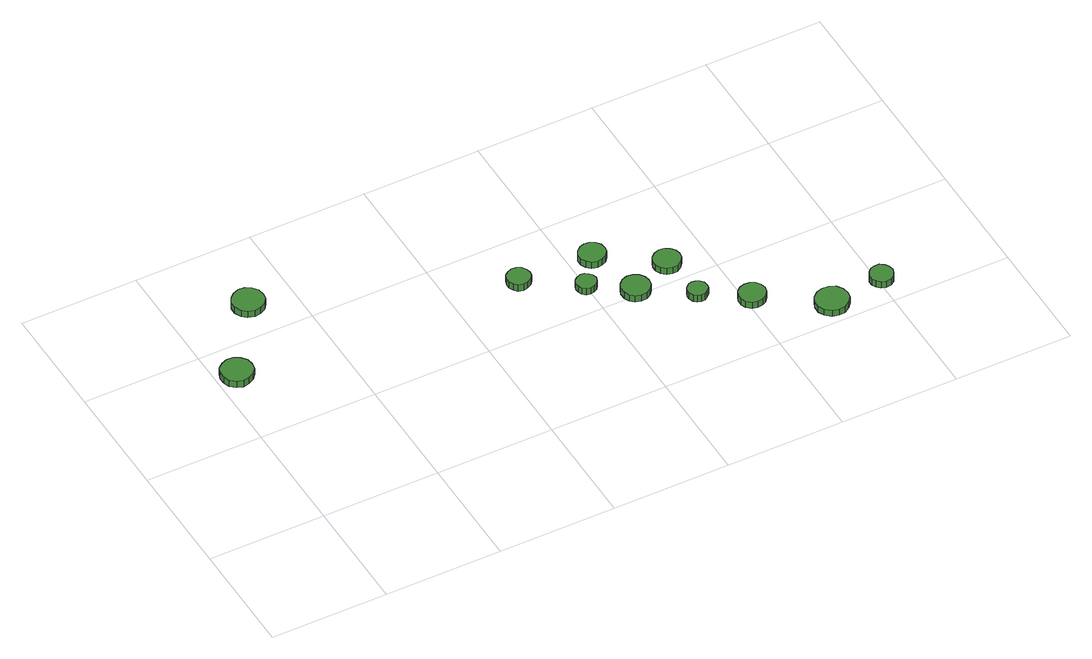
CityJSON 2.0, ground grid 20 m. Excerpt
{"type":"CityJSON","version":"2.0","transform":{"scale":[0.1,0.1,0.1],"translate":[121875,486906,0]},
"CityObjects":{
"tree1":{"type":"SolitaryVegetationObject","attributes":{"function":"something"},"geometry":[{"type":"MultiSurface","lod":"1","boundaries":[[[0,1,2,3,4,5,6,7,8,9,10,11,12,13,14]],[[15,16,17,18,19,20,21,22,23,24,25,26,27,28,29]],[[0,29,28,1]],[[1,28,27,2]],[[2,27,26,3]],[[3,26,25,4]],[[4,25,24,5]],[[5,24,23,6]],[[6,23,22,7]],[[7,22,21,8]],[[8,21,20,9]],[[9,20,19,10]],[[10,19,18,11]],[[11,18,17,12]],[[12,17,16,13]],[[13,16,15,14]],[[14,15,29,0]]]}]},
"tree2":{"type":"SolitaryVegetationObject","attributes":{"function":"something"},"geometry":[{"type":"MultiSurface","lod":"1","boundaries":[[[30,31,32,33,34,35,36,37,38,39,40,41,42,43,44]],[[45,46,47,48,49,50,51,52,53,54,55,56,57,58,59]],[[30,59,58,31]],[[31,58,57,32]],[[32,57,56,33]],[[33,56,55,34]],[[34,55,54,35]],[[35,54,53,36]],[[36,53,52,37]],[[37,52,51,38]],[[38,51,50,39]],[[39,50,49,40]],[[40,49,48,41]],[[41,48,47,42]],[[42,47,46,43]],[[43,46,45,44]],[[44,45,59,30]]]}]},
"tree3":{"type":"SolitaryVegetationObject","attributes":{"function":"something"},"geometry":[{"type":"MultiSurface","lod":"1","boundaries":[[[60,61,62,63,64,65,66,67,68,69,70,71,72,73,74]],[[75,76,77,78,79,80,81,82,83,84,85,86,87,88,89]],[[60,89,88,61]],[[61,88,87,62]],[[62,87,86,63]],[[63,86,85,64]],[[64,85,84,65]],[[65,84,83,66]],[[66,83,82,67]],[[67,82,81,68]],[[68,81,80,69]],[[69,80,79,70]],[[70,79,78,71]],[[71,78,77,72]],[[72,77,76,73]],[[73,76,75,74]],[[74,75,89,60]]]}]},
"tree4":{"type":"SolitaryVegetationObject","attributes":{"function":"something"},"geometry":[{"type":"MultiSurface","lod":"1","boundaries":[[[90,91,92,93,94,95,96,97,98,99,100,101,102,103,104]],[[105,106,107,108,109,110,111,112,113,114,115,116,117,118,119]],[[90,119,118,91]],[[91,118,117,92]],[[92,117,116,93]],[[93,116,115,94]],[[94,115,114,95]],[[95,114,113,96]],[[96,113,112,97]],[[97,112,111,98]],[[98,111,110,99]],[[99,110,109,100]],[[100,109,108,101]],[[101,108,107,102]],[[102,107,106,103]],[[103,106,105,104]],[[104,105,119,90]]]}]},
"tree5":{"type":"SolitaryVegetationObject","attributes":{"function":"something"},"geometry":[{"type":"MultiSurface","lod":"1","boundaries":[[[120,121,122,123,124,125,126,127,128,129,130,131,132,133,134]],[[135,136,137,138,139,140,141,142,143,144,145,146,147,148,149]],[[120,149,148,121]],[[121,148,147,122]],[[122,147,146,123]],[[123,146,145,124]],[[124,145,144,125]],[[125,144,143,126]],[[126,143,142,127]],[[127,142,141,128]],[[128,141,140,129]],[[129,140,139,130]],[[130,139,138,131]],[[131,138,137,132]],[[132,137,136,133]],[[133,136,135,134]],[[134,135,149,120]]]}]},
"tree6":{"type":"SolitaryVegetationObject","attributes":{"function":"something"},"geometry":[{"type":"MultiSurface","lod":"1","boundaries":[[[150,151,152,153,154,155,156,157,158,159,160,161,162,163,164]],[[165,166,167,168,169,170,171,172,173,174,175,176,177,178,179]],[[150,179,178,151]],[[151,178,177,152]],[[152,177,176,153]],[[153,176,175,154]],[[154,175,174,155]],[[155,174,173,156]],[[156,173,172,157]],[[157,172,171,158]],[[158,171,170,159]],[[159,170,169,160]],[[160,169,168,161]],[[161,168,167,162]],[[162,167,166,163]],[[163,166,165,164]],[[164,165,179,150]]]}]},
"tree7":{"type":"SolitaryVegetationObject","attributes":{"function":"something"},"geometry":[{"type":"MultiSurface","lod":"1","boundaries":[[[180,181,182,183,184,185,186,187,188,189,190,191,192,193,194]],[[195,196,197,198,199,200,201,202,203,204,205,206,207,208,209]],[[180,209,208,181]],[[181,208,207,182]],[[182,207,206,183]],[[183,206,205,184]],[[184,205,204,185]],[[185,204,203,186]],[[186,203,202,187]],[[187,202,201,188]],[[188,201,200,189]],[[189,200,199,190]],[[190,199,198,191]],[[191,198,197,192]],[[192,197,196,193]],[[193,196,195,194]],[[194,195,209,180]]]}]},
"tree8":{"type":"SolitaryVegetationObject","attributes":{"function":"something"},"geometry":[{"type":"MultiSurface","lod":"1","boundaries":[[[210,211,212,213,214,215,216,217,218,219,220,221,222,223,224]],[[225,226,227,228,229,230,231,232,233,234,235,236,237,238,239]],[[210,239,238,211]],[[211,238,237,212]],[[212,237,236,213]],[[213,236,235,214]],[[214,235,234,215]],[[215,234,233,216]],[[216,233,232,217]],[[217,232,231,218]],[[218,231,230,219]],[[219,230,229,220]],[[220,229,228,221]],[[221,228,227,222]],[[222,227,226,223]],[[223,226,225,224]],[[224,225,239,210]]]}]},
"tree9":{"type":"SolitaryVegetationObject","attributes":{"function":"something"},"geometry":[{"type":"MultiSurface","lod":"1","boundaries":[[[240,241,242,243,244,245,246,247,248,249,250,251,252,253,254]],[[255,256,257,258,259,260,261,262,263,264,265,266,267,268,269]],[[240,269,268,241]],[[241,268,267,242]],[[242,267,266,243]],[[243,266,265,244]],[[244,265,264,245]],[[245,264,263,246]],[[246,263,262,247]],[[247,262,261,248]],[[248,261,260,249]],[[249,260,259,250]],[[250,259,258,251]],[[251,258,257,252]],[[252,257,256,253]],[[253,256,255,254]],[[254,255,269,240]]]}]},
"tree10":{"type":"SolitaryVegetationObject","attributes":{"function":"something"},"geometry":[{"type":"MultiSurface","lod":"1","boundaries":[[[270,271,272,273,274,275,276,277,278,279,280,281,282,283,284]],[[285,286,287,288,289,290,291,292,293,294,295,296,297,298,299]],[[270,299,298,271]],[[271,298,297,272]],[[272,297,296,273]],[[273,296,295,274]],[[274,295,294,275]],[[275,294,293,276]],[[276,293,292,277]],[[277,292,291,278]],[[278,291,290,279]],[[279,290,289,280]],[[280,289,288,281]],[[281,288,287,282]],[[282,287,286,283]],[[283,286,285,284]],[[284,285,299,270]]]}]},
"tree11":{"type":"SolitaryVegetationObject","attributes":{"function":"something"},"geometry":[{"type":"MultiSurface","lod":"1","boundaries":[[[300,301,302,303,304,305,306,307,308,309,310,311,312,313,314]],[[315,316,317,318,319,320,321,322,323,324,325,326,327,328,329]],[[300,329,328,301]],[[301,328,327,302]],[[302,327,326,303]],[[303,326,325,304]],[[304,325,324,305]],[[305,324,323,306]],[[306,323,322,307]],[[307,322,321,308]],[[308,321,320,309]],[[309,320,319,310]],[[310,319,318,311]],[[311,318,317,312]],[[312,317,316,313]],[[313,316,315,314]],[[314,315,329,300]]]}]}
},
"vertices":[
[61,339,20],[59,350,20],[52,359,20],[42,365,20],[31,366,20],[21,362,20],[12,355,20],[8,345,20],[8,334,20],[12,323,20],[21,316,20],[31,312,20],[42,314,20],[52,319,20],[59,328,20],[59,328,7],[52,319,7],[42,314,7],[31,312,7],[21,316,7],[12,323,7],[8,334,7],[8,345,7],[12,355,7],[21,362,7],[31,366,7],[42,365,7],[52,359,7],[59,350,7],[61,339,7],
[148,462,26],[146,473,26],[139,482,26],[130,488,26],[119,489,26],[108,485,26],[100,478,26],[95,468,26],[95,457,26],[100,446,26],[108,439,26],[119,435,26],[130,437,26],[139,442,26],[146,451,26],[146,451,13],[139,442,13],[130,437,13],[119,435,13],[108,439,13],[100,446,13],[95,457,13],[95,468,13],[100,478,13],[108,485,13],[119,489,13],[130,488,13],[139,482,13],[146,473,13],[148,462,13],
[532,309,24],[530,317,24],[525,324,24],[518,328,24],[510,329,24],[502,326,24],[496,321,24],[493,313,24],[493,305,24],[496,298,24],[502,292,24],[510,290,24],[518,291,24],[525,295,24],[530,301,24],[530,301,11],[525,295,11],[518,291,11],[510,290,11],[502,292,11],[496,298,11],[493,305,11],[493,313,11],[496,321,11],[502,326,11],[510,329,11],[518,328,11],[525,324,11],[530,317,11],[532,309,11],
[616,251,23],[614,258,23],[610,263,23],[604,267,23],[597,268,23],[590,265,23],[585,261,23],[582,254,23],[582,247,23],[585,241,23],[590,236,23],[597,234,23],[604,235,23],[610,238,23],[614,244,23],[614,244,10],[610,238,10],[604,235,10],[597,234,10],[590,236,10],[585,241,10],[582,247,10],[582,254,10],[585,261,10],[590,265,10],[597,268,10],[604,267,10],[610,263,10],[614,258,10],[616,251,10],
[685,207,22],[683,217,22],[677,225,22],[669,230,22],[659,231,22],[649,228,22],[642,221,22],[638,212,22],[638,202,22],[642,193,22],[649,186,22],[659,183,22],[669,184,22],[677,189,22],[683,197,22],[683,197,9],[677,189,9],[669,184,9],[659,183,9],[649,186,9],[642,193,9],[638,202,9],[638,212,9],[642,221,9],[649,228,9],[659,231,9],[669,230,9],[677,225,9],[683,217,9],[685,207,9],
[660,303,23],[658,312,23],[652,320,23],[644,324,23],[635,325,23],[626,322,23],[619,316,23],[615,308,23],[615,298,23],[619,290,23],[626,283,23],[635,281,23],[644,282,23],[652,286,23],[658,294,23],[658,294,10],[652,286,10],[644,282,10],[635,281,10],[626,283,10],[619,290,10],[615,298,10],[615,308,10],[619,316,10],[626,322,10],[635,325,10],[644,324,10],[652,320,10],[658,312,10],[660,303,10],
[758,155,22],[757,162,22],[752,168,22],[746,171,22],[739,172,22],[733,170,22],[728,165,22],[725,159,22],[725,152,22],[728,145,22],[733,141,22],[739,139,22],[746,139,22],[752,143,22],[757,148,22],[757,148,9],[752,143,9],[746,139,9],[739,139,9],[733,141,9],[728,145,9],[725,152,9],[725,159,9],[728,165,9],[733,170,9],[739,172,9],[746,171,9],[752,168,9],[757,162,9],[758,155,9],
[755,237,22],[753,246,22],[747,253,22],[739,258,22],[730,259,22],[721,256,22],[714,250,22],[710,241,22],[710,232,22],[714,223,22],[721,217,22],[730,214,22],[739,215,22],[747,220,22],[753,227,22],[753,227,9],[747,220,9],[739,215,9],[730,214,9],[721,217,9],[714,223,9],[710,232,9],[710,241,9],[714,250,9],[721,256,9],[730,259,9],[739,258,9],[747,253,9],[753,246,9],[755,237,9],
[833,106,23],[831,115,23],[825,123,23],[817,127,23],[808,128,23],[799,125,23],[792,119,23],[788,111,23],[788,101,23],[792,93,23],[799,86,23],[808,84,23],[817,85,23],[825,89,23],[831,97,23],[831,97,10],[825,89,10],[817,85,10],[808,84,10],[799,86,10],[792,93,10],[788,101,10],[788,111,10],[792,119,10],[799,125,10],[808,128,10],[817,127,10],[825,123,10],[831,115,10],[833,106,10],
[939,35,23],[937,46,23],[930,56,23],[920,61,23],[909,62,23],[898,59,23],[889,51,23],[884,41,23],[884,29,23],[889,19,23],[898,11,23],[909,8,23],[920,9,23],[930,15,23],[937,24,23],[937,24,11],[930,15,11],[920,9,11],[909,8,11],[898,11,11],[889,19,11],[884,29,11],[884,41,11],[889,51,11],[898,59,11],[909,62,11],[920,61,11],[930,56,11],[937,46,11],[939,35,11],
[1025,49,22],[1023,57,22],[1019,63,22],[1012,68,22],[1003,68,22],[996,66,22],[990,60,22],[986,53,22],[986,45,22],[990,37,22],[996,32,22],[1003,29,22],[1012,30,22],[1019,34,22],[1023,41,22],[1023,41,9],[1019,34,9],[1012,30,9],[1003,29,9],[996,32,9],[990,37,9],[986,45,9],[986,53,9],[990,60,9],[996,66,9],[1003,68,9],[1012,68,9],[1019,63,9],[1023,57,9],[1025,49,9]
]}
